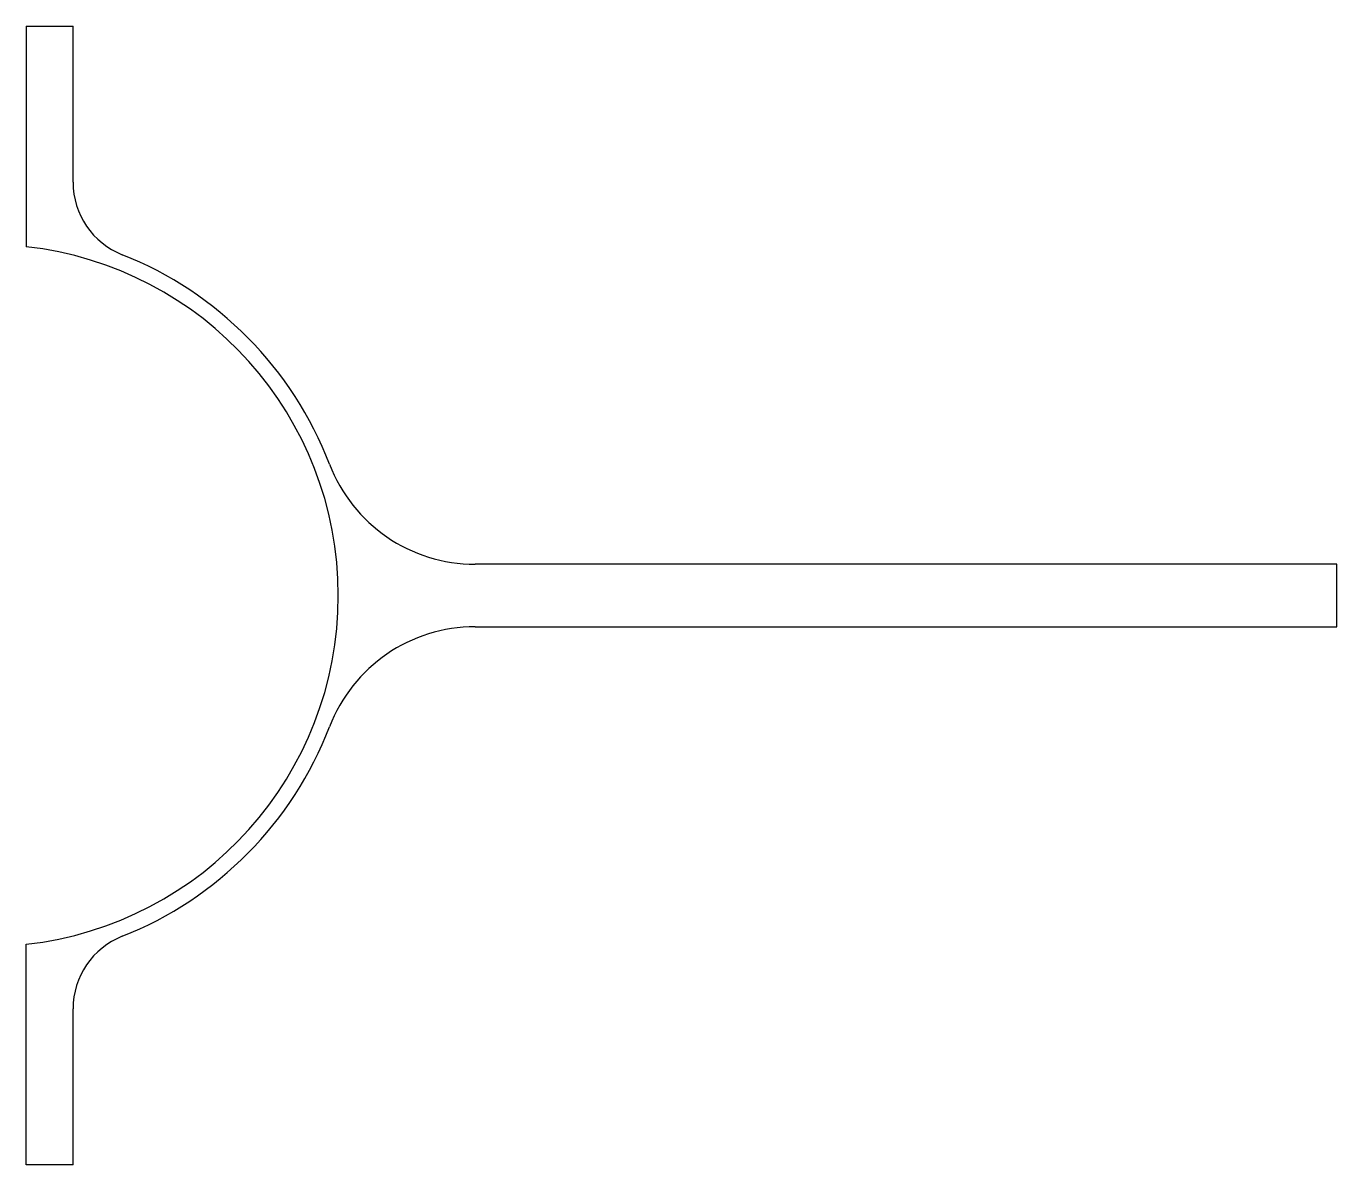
# Model space of a CAD drawing. Header units: millimetres. Extents: x 2.5 to 86.5, y -36.5 to 36.5.
import ezdxf

# ---------------------------------------------------------------- set-up
doc = ezdxf.new("R2010")
doc.units = ezdxf.units.MM
doc.layers.get('0').update_dxf_attribs({"lineweight": 25, "true_color": 0xffffff})

msp = doc.modelspace()

# ---------------------------------------------------------------- linework, layer by layer
for p, q in [((2.5, 36.495), (2.5, 22.361)), ((2.5, 36.495), (5.5, 36.495)), ((5.5, 26.495), (5.5, 36.495)), ((86.5, 2), (31.277, 2)), ((86.5, -2), (86.5, 2)), ((31.277, -2), (86.5, -2)), ((2.5, -36.495), (2.5, -22.361)), ((5.5, -36.495), (5.5, -26.495)), ((5.5, -36.495), (2.5, -36.495))]:
    msp.add_line(p, q)
for centre, radius, start, end in [((10.5, 26.495), 5, 180, 248.38173), ((0, 0), 22.5, 276.37937, 83.62063), ((0, 0), 23.5, 20.99024, 68.38173), ((31.277, 12), 10, 200.99024, 270), ((31.277, -12), 10, 90, 159.00976), ((0, 0), 23.5, 291.61827, 339.00976), ((10.5, -26.495), 5, 111.61827, 180)]:
    msp.add_arc(centre, radius, start, end)

doc.saveas('drawing.dxf')
